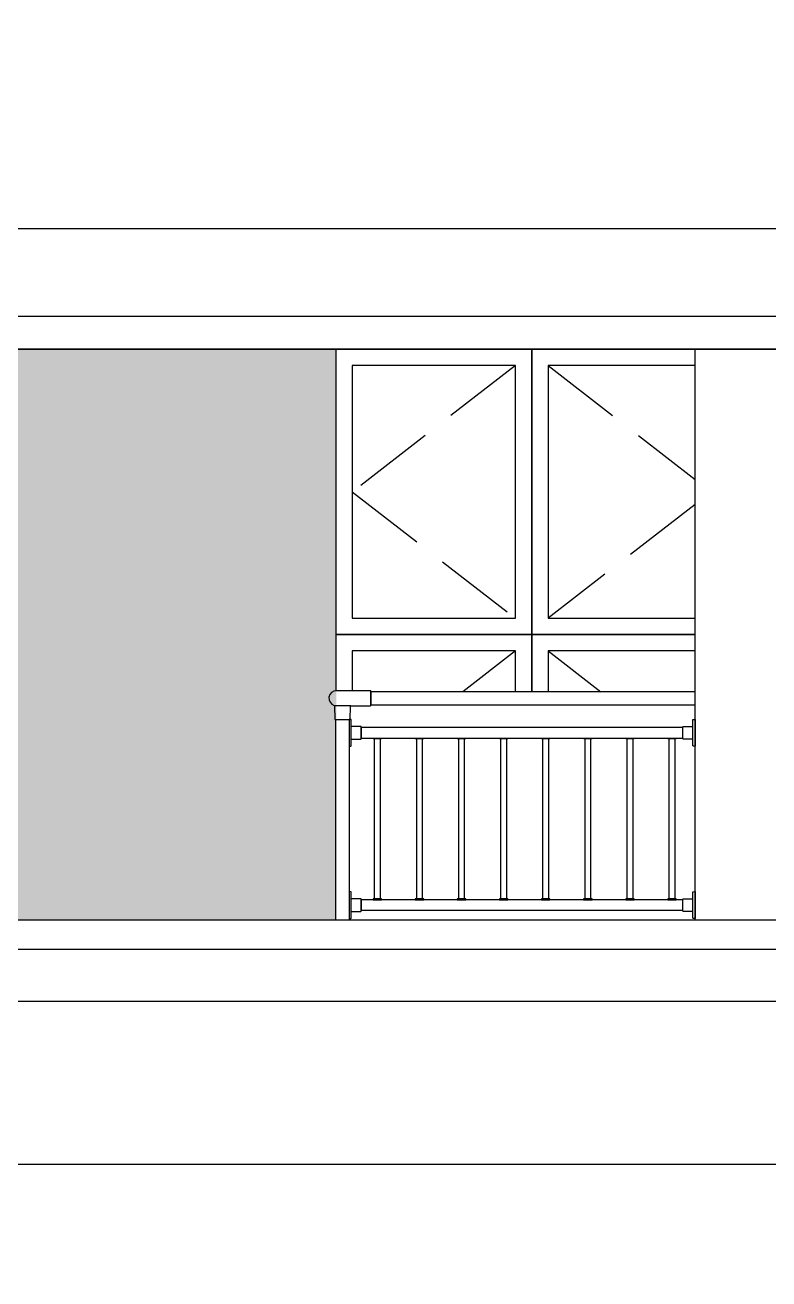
# Model space of a CAD drawing. Extents: x -12446 to 284554, y -295110 to 165007.
# Drawn here: x 20551 to 22830, y -214769 to -210926 of the extents above; entities that cross this region are included whole.
import ezdxf

# ---------------------------------------------------------------- set-up
doc = ezdxf.new("R2010")
doc.units = 0
doc.header["$LTSCALE"] = 1000
doc.linetypes.add('AX-14-E$0$AX-85-M02$0$DASH', pattern=[0.35, 0.25, -0.1])
doc.linetypes.add('AX-14-E$0$DOTE', pattern=[2.42, 2, -0.2, 0.02, -0.2])
doc.layers.get('0').update_dxf_attribs({"linetype": 'CONTINUOUS'})
for name, color, linetype in [('A-Anno-Note', 241, 'CONTINUOUS'), ('AX-14-comp-tc$0$灰褐色真石漆', 15, 'CONTINUOUS'), ('AX-14-E$0$A-Detl-Fine', 152, 'CONTINUOUS'), ('AX-14-E$0$A-Detl-Medm', 40, 'CONTINUOUS'), ('AX-14-E$0$A-Detl-Patt', 8, 'CONTINUOUS'), ('AX-14-E$0$A-Detl-Thin', 131, 'CONTINUOUS'), ('AX-14-E$0$A-elev-FIXT', 9, 'CONTINUOUS'), ('AX-14-E$0$A-elev-HRAL', 61, 'CONTINUOUS'), ('AX-14-E$0$栏杆型材', 82, 'CONTINUOUS'), ('AX-14-E$0$阳台栏杆扶手', 82, 'CONTINUOUS')]:
    doc.layers.add(name, color=color, linetype=linetype)
doc.layers.add('AX-14-E$0$A-Grid', color=222, linetype='AX-14-E$0$DOTE', plot=False)

# ---------------------------------------------------------------- blocks, each defined once
blk = doc.blocks.new('AX-14-E$0$32固定座立面')
at = {"layer": 'AX-14-E$0$栏杆型材', "color": 6, "linetype": 'Continuous'}
blk.add_line((-7, -22.5), (-7, 22.5), dxfattribs=at)
blk.add_lwpolyline([(-7, -22.5, 0.41166), (-10, -19.5), (-36, -19.3, -0.41166), (-37, -18.3), (-37, 18.3, -0.41166), (-36, 19.3), (-10, 19.5, 0.41166), (-7, 22.5), (-7, 39, -0.41166), (-5, 41), (0, 41.1), (0, -41.1), (-5, -41, -0.41166), (-7, -39)], format="xyb", close=True, dxfattribs=at)
blk = doc.blocks.new('AX-14-E$0$4080转角立图')
at = {"layer": 'AX-14-E$0$A-elev-FIXT', "linetype": 'Continuous'}
blk.add_line((25.6, 42), (-24.3, 42), dxfattribs=at)
blk.add_lwpolyline([(-25.3, 43, -0.327139), (-24.2, 41.5), (-23.5, 0), (23.5, 0), (24.2, 40.5, -0.409111), (25.7, 42), (85.3, 42, 0.414214), (86.8, 43.5), (86.8, 86.5, 0.414214), (85.3, 88), (-18.8, 88, 0.865157)], format="xyb", close=True, dxfattribs=at)
blk = doc.blocks.new('AX-14-E$0$A$C4D5E14F1')
at = {"layer": 'AX-14-E$0$A-Detl-Fine'}
blk.add_lwpolyline([(20099.5, 2900), (19599.5, 2900), (19599.5, 2125), (20099.5, 2125)], close=True, dxfattribs=at)
for points in [[(20650, 2900), (20199.5, 2900), (20199.5, 2125), (20650, 2125)], [(20099.5, 1900), (20099.5, 2025), (19599.5, 2025), (19599.5, 1903)], [(20650, 2025), (20199.5, 2025), (20199.5, 1900)]]:
    blk.add_lwpolyline(points, dxfattribs=at)
at = {"layer": 'AX-14-E$0$A-Detl-Patt', "linetype": 'AX-14-E$0$AX-85-M02$0$DASH'}
for points in [[(20099.5, 2900), (19599.5, 2512.5), (20099.5, 2125)], [(20199.5, 2900), (20650, 2550.9)], [(20650, 2474.1), (20199.5, 2125)], [(20099.5, 2025), (19938.3, 1900)], [(20199.5, 2025), (20360.8, 1900)]]:
    blk.add_lwpolyline(points, dxfattribs=at)
at = {"layer": 'AX-14-E$0$A-Detl-Thin'}
for p, q in [((20600, 2950), (20600, 3050)), ((19549.5, 2950), (19549.5, 1903)), ((20650, 2950), (20600, 2950)), ((20600, 1100), (20600, 1200)), ((20650, 1100), (20600, 1100)), ((20650, 525), (20650, 0)), ((12050, 100), (20650, 100))]:
    blk.add_line(p, q, dxfattribs=at)
for points in [[(20149.5, 2950), (19549.5, 2950), (19549.5, 2075), (20149.5, 2075)], [(19499.5, 1200), (20650, 1200), (20650, 1100), (19499.5, 1100)]]:
    blk.add_lwpolyline(points, close=True, dxfattribs=at)
for points in [[(20650, 2950), (20149.5, 2950), (20149.5, 2075), (20650, 2075)], [(20650, 525), (20650, 2950)], [(20149.5, 1900), (20149.5, 2075), (19549.5, 2075), (19549.5, 1903)], [(20650, 2075), (20149.5, 2075), (20149.5, 1900)], [(19499.5, 1200), (19549.5, 1200)], [(19549.5, 1100), (20650, 1100)], [(20650, 645), (13150, 645)], [(19549.5, 525), (13150, 525)], [(19249.5, 525), (19549.5, 525)], [(19549.5, 525), (20650, 525)]]:
    blk.add_lwpolyline(points, dxfattribs=at)
at = {"layer": 'AX-14-E$0$A-elev-HRAL', "ltscale": 10}
for points in [[(19688.8, 1758, -0.414214), (19689.3, 1757.5), (19689.3, 1755.5, -0.414214), (19688.8, 1755), (19663.8, 1755, -0.414214), (19663.3, 1755.5), (19663.3, 1757.5, -0.414214), (19663.8, 1758)], [(19817.8, 1758, -0.414214), (19818.3, 1757.5), (19818.3, 1755.5, -0.414214), (19817.8, 1755), (19792.8, 1755, -0.414214), (19792.3, 1755.5), (19792.3, 1757.5, -0.414214), (19792.8, 1758)], [(19946.8, 1758, -0.414214), (19947.3, 1757.5), (19947.3, 1755.5, -0.414214), (19946.8, 1755), (19921.8, 1755, -0.414214), (19921.3, 1755.5), (19921.3, 1757.5, -0.414214), (19921.8, 1758)], [(20075.8, 1758, -0.414214), (20076.3, 1757.5), (20076.3, 1755.5, -0.414214), (20075.8, 1755), (20050.8, 1755, -0.414214), (20050.3, 1755.5), (20050.3, 1757.5, -0.414214), (20050.8, 1758)], [(20204.8, 1758, -0.414214), (20205.3, 1757.5), (20205.3, 1755.5, -0.414214), (20204.8, 1755), (20179.8, 1755, -0.414214), (20179.3, 1755.5), (20179.3, 1757.5, -0.414214), (20179.8, 1758)], [(20333.8, 1758, -0.414214), (20334.3, 1757.5), (20334.3, 1755.5, -0.414214), (20333.8, 1755), (20308.8, 1755, -0.414214), (20308.3, 1755.5), (20308.3, 1757.5, -0.414214), (20308.8, 1758)], [(20462.8, 1758, -0.414214), (20463.3, 1757.5), (20463.3, 1755.5, -0.414214), (20462.8, 1755), (20437.8, 1755, -0.414214), (20437.3, 1755.5), (20437.3, 1757.5, -0.414214), (20437.8, 1758)], [(20591.8, 1758, -0.414214), (20592.3, 1757.5), (20592.3, 1755.5, -0.414214), (20591.8, 1755), (20566.8, 1755, -0.414214), (20566.3, 1755.5), (20566.3, 1757.5, -0.414214), (20566.8, 1758)], [(19688.8, 1262, 0.414214), (19689.3, 1262.5), (19689.3, 1264.5, 0.414214), (19688.8, 1265), (19663.8, 1265, 0.414214), (19663.3, 1264.5), (19663.3, 1262.5, 0.414214), (19663.8, 1262)], [(19817.8, 1262, 0.414214), (19818.3, 1262.5), (19818.3, 1264.5, 0.414214), (19817.8, 1265), (19792.8, 1265, 0.414214), (19792.3, 1264.5), (19792.3, 1262.5, 0.414214), (19792.8, 1262)], [(19946.8, 1262, 0.414214), (19947.3, 1262.5), (19947.3, 1264.5, 0.414214), (19946.8, 1265), (19921.8, 1265, 0.414214), (19921.3, 1264.5), (19921.3, 1262.5, 0.414214), (19921.8, 1262)], [(20075.8, 1262, 0.414214), (20076.3, 1262.5), (20076.3, 1264.5, 0.414214), (20075.8, 1265), (20050.8, 1265, 0.414214), (20050.3, 1264.5), (20050.3, 1262.5, 0.414214), (20050.8, 1262)], [(20204.8, 1262, 0.414214), (20205.3, 1262.5), (20205.3, 1264.5, 0.414214), (20204.8, 1265), (20179.8, 1265, 0.414214), (20179.3, 1264.5), (20179.3, 1262.5, 0.414214), (20179.8, 1262)], [(20333.8, 1262, 0.414214), (20334.3, 1262.5), (20334.3, 1264.5, 0.414214), (20333.8, 1265), (20308.8, 1265, 0.414214), (20308.3, 1264.5), (20308.3, 1262.5, 0.414214), (20308.8, 1262)], [(20462.8, 1262, 0.414214), (20463.3, 1262.5), (20463.3, 1264.5, 0.414214), (20462.8, 1265), (20437.8, 1265, 0.414214), (20437.3, 1264.5), (20437.3, 1262.5, 0.414214), (20437.8, 1262)], [(20591.8, 1262, 0.414214), (20592.3, 1262.5), (20592.3, 1264.5, 0.414214), (20591.8, 1265), (20566.8, 1265, 0.414214), (20566.3, 1264.5), (20566.3, 1262.5, 0.414214), (20566.8, 1262)]]:
    blk.add_lwpolyline(points, format="xyb", close=True, dxfattribs=at)
for points in [[(19666.8, 1265), (19685.8, 1265), (19685.8, 1755), (19666.8, 1755)], [(19795.8, 1265), (19814.8, 1265), (19814.8, 1755), (19795.8, 1755)], [(19924.8, 1265), (19943.8, 1265), (19943.8, 1755), (19924.8, 1755)], [(20053.8, 1265), (20072.8, 1265), (20072.8, 1755), (20053.8, 1755)], [(20182.8, 1265), (20201.8, 1265), (20201.8, 1755), (20182.8, 1755)], [(20311.8, 1265), (20330.8, 1265), (20330.8, 1755), (20311.8, 1755)], [(20440.8, 1265), (20459.8, 1265), (20459.8, 1755), (20440.8, 1755)], [(20569.8, 1265), (20588.8, 1265), (20588.8, 1755), (20569.8, 1755)]]:
    blk.add_lwpolyline(points, close=True, dxfattribs=at)
at = {"layer": 'AX-14-E$0$栏杆型材'}
for points in [[(19549.5, 1815), (19589.5, 1815), (19589.5, 1200), (19549.5, 1200)], [(20613, 1790), (19626.5, 1790), (19626.5, 1758), (20613, 1758)], [(20613, 1262), (19626.5, 1262), (19626.5, 1230), (20613, 1230)]]:
    blk.add_lwpolyline(points, close=True, dxfattribs=at)
at = {"layer": 'AX-14-E$0$阳台栏杆扶手'}
blk.add_lwpolyline([(19656.3, 1860), (20650, 1860), (20650, 1900), (19656.3, 1900)], close=True, dxfattribs=at)
at = {"layer": 'AX-14-E$0$A-elev-HRAL'}
for name, p in [('AX-14-E$0$4080转角立图', (19569.5, 1815)), ('AX-14-E$0$32固定座立面', (20650, 1774)), ('AX-14-E$0$32固定座立面', (20650, 1246))]:
    blk.add_blockref(name, p, dxfattribs=at)
at = {"layer": 'AX-14-E$0$A-elev-HRAL', "extrusion": (0, 0, -1), "zscale": -1}
for p in [(-19589.5, 1774), (-19589.5, 1246)]:
    blk.add_blockref('AX-14-E$0$32固定座立面', p, dxfattribs=at)
blk = doc.blocks.new('AX-14-E$0$14141415YHTR4H54H56D')
at = {"layer": 'AX-14-E$0$A-Detl-Thin'}
blk.add_line((20650, 525), (20650, 212), dxfattribs=at)
for points in [[(20650, 525), (20650, 3115)], [(19499.5, 1200), (19499.5, 1100), (19549.5, 1100), (19549.5, 645), (19249.5, 645)], [(19249.5, 645), (13150, 645)], [(19549.5, 645), (20650, 645)], [(19549.5, 525), (13150, 525)], [(19249.5, 525), (19549.5, 525)], [(19549.5, 525), (20650, 525)]]:
    blk.add_lwpolyline(points, dxfattribs=at)
blk = doc.blocks.new('AX-14-E$0$A$C556601EE')
blk.add_wipeout([(-750, 955.3), (-750, 865.3), (-650, 865.3), (-650, 705.3), (-700, 705.3), (-700, 205.3), (-650, 205.3), (-650, -155), (-700, -155), (-700, -244.7), (14300.4, -244.7), (14300.4, -155), (14250.4, -154.7), (14250.4, 205.3), (14300.4, 205.3), (14300.4, 705), (14250.4, 705.3), (14250.4, 865), (14350.4, 865), (14350.4, 955)]).dxf.layer = 'AX-14-E$0$A-Detl-Thin'
at = {"layer": 'AX-14-E$0$A-Detl-Medm'}
for p, q in [((14350.4, 955), (-750, 955)), ((14250.4, 865), (-650, 865)), ((14300.4, 705), (-700, 705)), ((14250.4, 205.3), (-650, 205.3))]:
    blk.add_line(p, q, dxfattribs=at)
blk = doc.blocks.new('AX-14-E$0$FAGSGSGJDSGUJDSGFKSSGAFUKSF')
at = {"layer": 'AX-14-E$0$A-Detl-Thin', "color": 6}
blk.add_lwpolyline([(5647.8, 2063.2), (5800, 1598.2), (5850, 1598.2), (5850, 1328.2), (5800, 1328.2), (5800, 1228.2), (7569.5, 1228.2), (7569.5, 1163.2), (7549.5, 1163.2), (7549.5, 1063.2), (27150, 1063.2)], dxfattribs=at)
blk.add_wipeout([(5550, 2263.2), (5550, 2163.2), (5600, 2163.2), (5600, 2063.2), (5647.8, 2063.2), (5800, 1598.2), (5850, 1598.2), (5850, 1328.2), (5800, 1328.2), (5800, 1228.2), (7569.5, 1228.2), (7569.5, 1163.2), (7549.5, 1163.2), (7549.5, 1063.2), (27150, 1063.2), (27150, 1163.2), (27130, 1163.2), (27130, 1228.2), (29050, 1228.2), (29050, 1328.2), (29000, 1328.2), (29000, 1598.2), (29050, 1598.2), (29200, 2063.2), (29250, 2063.2), (29250, 2163.2), (29300, 2163.2), (29300, 2263.2)]).dxf.layer = 'AX-14-E$0$A-Detl-Medm'
at = {"layer": 'AX-14-E$0$A-Detl-Medm'}
for p, q in [((7519.5, 1433.2), (27180, 1433.2)), ((27150, 1163.2), (7549.5, 1163.2)), ((27150, 1063.2), (7549.5, 1063.2))]:
    blk.add_line(p, q, dxfattribs=at)
blk = doc.blocks.new('AX-14-comp-tc')
at = {"layer": 'AX-14-comp-tc$0$灰褐色真石漆'}
h = blk.add_hatch(dxfattribs=at)
h.set_pattern_fill('离散材料', color=256, scale=50)
h.set_pattern_definition([(0, (217.28, 3094), (132, 228), [12, -201, 9, -87, 18, -213]), (10, (160.28, 3217), (80.67614, 285.3443), [21, -51, 27, -159, 15, -198]), (20, (130.28, 3121), (133.47095, 220.97625), [24, -165, 21, -123, 15, -96]), (30, (217.28, 3103), (-21.96926, 254.05187), [15, -99, 12, -147, 9, -195]), (40, (133.28, 3169), (33.83592, 216.37036), [12, -132, 9, -84, 24, -153]), (50, (178.28, 3061), (-80.24786, 235.7335), [6, -111, 15, -183, 18, -93]), (60, (187.28, 3082), (-99.47303, 223.70766), [15, -123, 6, -144, 12, -111]), (70, (154.28, 3046), (-109.89227, 215.58685), [9, -57, 18, -96, 12, -132]), (80, (169.28, 3223), (-208.56534, 164.71945), [21, -132, 9, -156, 18, -147]), (90, (187.28, 3094), (-264, 111), [18, -93, 12, -183, 6, -186]), (100, (139.28, 3187), (-247.97146, 145.1453), [21, -117, 18, -96, 21, -219]), (110, (118.28, 3016), (-240.44034, 81.69114), [24, -78, 12, -159, 18, -174]), (120, (37.28, 3052), (-286.64994, 28.49227), [15, -201, 18, -93, 21, -123]), (130, (103.28, 2986), (-279.10777, 71.26608), [9, -66, 12, -129, 24, -168]), (140, (13.28, 3226), (-220.59685, -34.20569), [18, -108, 21, -93, 12, -126]), (150, (262.28, 2968), (-204.82497, -120.76726), [12, -84, 24, -186, 21, -171]), (160, (64.28, 3136), (-237.90107, -162.4287), [18, -126, 15, -114, 12, -183]), (170, (82.28, 3064), (-215.64405, -169.12317), [27, -99, 18, -135, 24, -132])])
h.paths.add_polyline_path([(14652.4, -218341.9), (14652.4, -220091.7), (15552.4, -220091.9), (15552.4, -219436.9), (15802.4, -219436.9), (15802.4, -218641.9), (17602.4, -218641.9), (17602.4, -219436.9), (19102.4, -219436.9), (19102.4, -218641.9), (20351.9, -218641.9), (20351.9, -220091.8), (21351.9, -220091.9), (21351.9, -218341.9)])
blk = doc.blocks.new('AX-14-E')
blk.add_blockref('AX-14-E$0$A$C4D5E14F1', (1953.9, -214869.4))
at = {"layer": 'AX-14-E$0$A-Grid'}
for p, q in [((-714.4, -211154.4), (39369.1, -211154.4)), ((-714.4, -214104.4), (39369.1, -214104.4))]:
    blk.add_line(p, q, dxfattribs=at)
blk.add_blockref('AX-14-E$0$14141415YHTR4H54H56D', (1953.9, -211919.4))
at = {"layer": 'AX-14-E$0$A-Detl-Thin'}
for name, p in [('AX-14-E$0$FAGSGSGJDSGUJDSGFKSSGAFUKSF', (1153.9, -212982.6)), ('AX-14-E$0$A$C556601EE', (11703.6, -214624.4))]:
    blk.add_blockref(name, p, dxfattribs=at)
blk.add_blockref('AX-14-comp-tc', (152.8, 6422.5), dxfattribs=at)

msp = doc.modelspace()

# ---------------------------------------------------------------- block references
at = {"layer": 'A-Anno-Note'}
msp.add_blockref('AX-14-E', (0, 0), dxfattribs=at)

doc.saveas('drawing.dxf')
